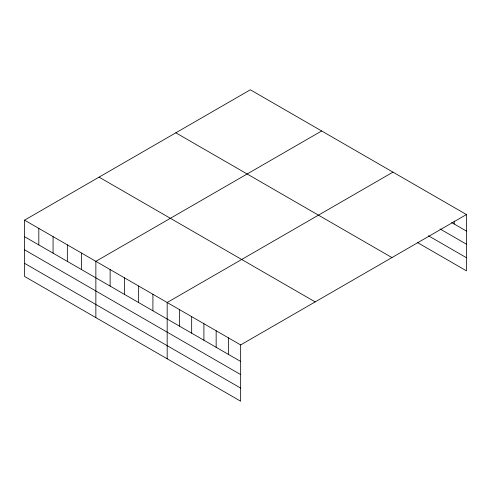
<?xml version="1.0" encoding="UTF-8"?>
<svg xmlns="http://www.w3.org/2000/svg" width="491" height="491" viewBox="0 0 491 491"><rect width="100%" height="100%" fill="white"/><g stroke="black" fill="none" stroke-linecap="round" stroke-linejoin="round"><path stroke-width="0.74" d="M417.467 242.56L466.45 270.842L466.45 214.555L250.349 89.792L24.55 220.158L24.55 276.445L240.651 401.208L240.651 344.921L24.55 220.158M321.66 130.968L95.862 261.329L95.862 317.616M392.978 172.138L167.173 302.499L167.173 358.786M240.651 344.921L466.45 214.555M451.628 222.527L466.45 231.089M440.028 228.947L466.45 244.205M428.422 235.766L466.45 257.726M175.833 132.816L391.935 257.579M99.065 177.134L315.167 301.904M24.55 236.687L240.651 361.45M24.55 249.809L240.651 374.572M24.55 263.323L240.651 388.086M454.206 221.011L454.206 224.019M228.401 337.851L228.401 354.379M216.157 330.781L216.157 347.309M203.912 323.71L203.912 340.245M191.668 316.64L191.668 333.174M179.424 309.569L179.424 326.104M152.916 294.269L152.916 310.797M138.652 286.032L138.652 302.56M124.389 277.802L124.389 294.33M110.125 269.565L110.125 286.093M81.598 253.098L81.598 269.627M67.341 244.862L67.341 261.39M53.077 236.625L53.077 253.153M38.814 228.395L38.814 244.923"/></g></svg>
